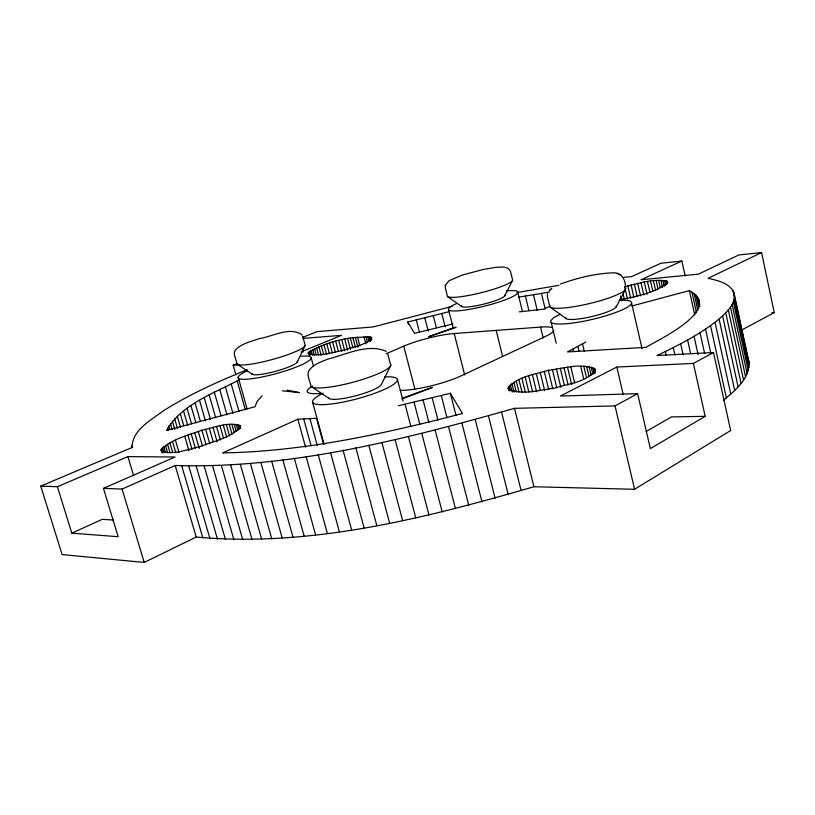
<?xml version="1.0" encoding="UTF-8"?>
<svg xmlns="http://www.w3.org/2000/svg" width="815" height="815" viewBox="0 0 815 815"><rect width="100%" height="100%" fill="white"/><g stroke="black" fill="none" stroke-linecap="round" stroke-linejoin="round"><path stroke-width="1.22" d="M585.771 342.086L567.485 351.917L645.908 347.363C658.489 339.519 723.282 309.934 689.378 290.629L631.778 306.022M723.496 400.318C734.926 390.568 749.912 378.69 748.954 362.043L733.928 292.646C729.527 282.866 717.516 280.523 708.103 278.302L761.577 252.548L774.25 312.573L740.743 330.544M733.928 292.646C736.658 303.689 726.338 312.41 719.085 319.042C700.421 334.272 678.712 345.163 657.094 355.513L713.502 352.528L730.668 430.503L634.579 489.285L533.927 486.749C424.788 518.289 310.678 547.497 196.221 537.044L144.214 562.452L62.103 554.567L40.75 486.127L132.091 447.486C132.01 430.137 150.643 420.459 162.755 411.249C189.233 394.328 218.104 381.563 247.128 369.704M161.095 449.615L161.299 451.133C173.768 455.391 187.674 449.208 200.062 446.569C213.754 441.16 230.584 438.032 240.598 426.846L240.507 426.092C228.516 420.988 214.111 427.824 201.886 430.208C188.01 435.475 171.731 438.867 161.095 449.615L162.165 453.232M547.486 293.583L547.395 296.599L549.575 305.686A39.14 6.561 -13.3 0 0 589.082 303.659A39.14 6.561 -13.3 0 0 625.462 287.715C625.675 278.842 620.989 271.843 611.678 272.893C594.166 273.738 576.918 278.078 560.476 284.038M508.183 388.022C517.26 376.235 534.823 374.584 548.312 370.336C562.432 368.777 583.143 361.85 595.408 369.755C587.289 382.327 568.35 383.6 554.954 388.042C540.06 389.876 522.221 395.713 508.346 388.918L508.183 388.022L508.794 390.487M239.243 379.892C213.632 393.462 181.816 404.097 166.545 430.412L255.054 406.746L257.031 401.551L262.155 395.744M297.261 362.115L304.902 345.957M308.355 352.559L308.111 353.669C319.572 356.95 332.652 352.345 344.195 350.104C353.384 346.782 365.079 345.509 371.823 338.031L371.65 337.542C350.389 335.576 326.744 341.465 308.355 352.559L309.007 354.973M390.701 365.517L381.491 384.283A27.537 5.226 -15 0 1 353.71 396.324A27.537 5.226 -15 0 1 328.343 397.435M504.709 295.947L512.401 280.676M616.221 306.878L625.451 289.417M549.718 290.323L551.847 288.398M549.127 291.006L550.645 289.213M693.392 363.429L705.189 416.333L650.35 448.607L637.646 393.645L560.445 396.049L616.812 367.045L693.392 363.429L713.502 352.528M646.152 431.471L671.529 416.913L705.189 416.333M40.75 486.127L57.407 486.728L71.802 533.173L118.144 536.708L103.464 488.379L122.087 489.051L175.205 465.508C290.619 468.971 404.281 439.387 514.52 408.335L615.04 405.901L637.646 393.645M685.15 275.867L681.86 261.024L641.008 279.759L698.424 274.146L738.808 254.973L761.577 252.548M71.802 533.173L102.262 519.328L113.642 520.031M323.535 444.032L316.495 418.278L297.852 419.246L222.709 452.906C304.005 451.571 384.059 433.774 462.451 413.49L450.379 393.299L398.392 405.748M550.533 306.053L543.625 309.15L519.298 311.86M103.464 488.379L175.021 457.011L127.935 456.604L57.407 486.728M386.3 353.7L403.741 346.171A37.429 6.5 -14.4 0 1 454.2 333.518L540.569 327.09A39.66 7.264 -13.8 0 1 551.949 327.518M301.03 351.917L341.546 335.352L303.139 338.398M235.881 374.869L233.161 365.232L237.654 363.429M302.956 337.278L317.086 331.613L373.26 326.937L452.06 306.379M401.836 399.075L432.398 387.39L402.457 398.087M455.045 327.182L428.731 336.707L456.135 327.365M619.634 299.828C635.945 296.202 655.443 293.563 667.852 282.041L667.556 281.501C653.508 277.956 638.481 283.661 624.677 286.737L627.53 299.146M408.417 324.452L407.775 322.007L449.034 311.676M452.957 323.932L414.54 333.325L407.775 322.007M516.965 292.575L558.917 285.301M518.401 297.231L549.31 292.096M681.86 261.024L661.026 263.235L631.309 276.703L623.954 277.283M771.734 312.756L774.25 312.573M233.161 365.232L239.447 364.835M321.864 393.472L316.801 393.665A39.517 7.213 -15 0 1 312.542 386.015M400.318 390.466L402.855 390.365A41.871 8.13 -14.4 0 0 461.351 375.756L545.337 336.493A39.66 7.264 -13.8 0 0 553.823 330.931M282.377 390.782L299.421 392.647L287.074 390.09M617.138 273.382L618.473 273.962M619.288 274.319L620.714 274.93M237.41 364.305L252.416 374.34M311.921 386.972L329.168 398.576M447.904 296.782L461.83 306.634M550.298 307.204L566.272 318.645M386.198 351.336C367.657 343.176 346.069 354.668 327.742 359.109C321.64 361.728 314.692 363.867 310.158 368.951C305.605 373.688 309.751 380.116 310.79 385.342A41.392 7.427 -14.9 0 0 353.822 382.021A41.392 7.427 -14.9 0 0 390.314 363.694L387.797 354.107M302.171 334.996C289.936 325.908 272.312 336.86 259.027 338.622C251.193 341.689 241.821 343.268 235.83 349.625C232.143 353.466 236.218 358.845 236.768 363.062A35.463 5.43 -15.3 0 0 272.098 359.568A35.463 5.43 -15.3 0 0 304.963 344.531L302.711 336.279M747.681 357.846L748.954 362.043M122.087 489.051L144.214 562.452M127.935 456.604L133.68 475.807M131.877 445.326L132.601 447.73M167.462 428.211L168.175 430.636M169.897 442.912L172.749 452.61M175.205 465.508L196.221 537.044M167.544 444.175L170.04 452.682M165.516 445.397L167.666 452.702M163.835 446.569L165.628 452.671M162.531 447.669L163.947 452.468M161.614 448.688L162.674 452.294M177.313 416.251L180.492 427.162M188.815 466.231L209.954 538.654M174.665 418.757L177.517 428.517M172.352 421.202L174.787 429.556M175.459 440.324L178.994 452.406M170.366 423.606L172.128 429.597M181.776 465.946L202.854 537.931M168.736 425.939L169.795 429.556M172.546 441.618L175.745 452.519M194.632 432.541L199.237 448.413M204.249 466.312L225.49 539.591M187.124 408.478L191.617 423.973M191.168 433.774L195.427 448.444M183.558 411.106L187.735 425.491M187.858 435.047L192.055 449.462M196.303 466.353L217.503 539.204M180.278 413.704L183.793 425.756M184.75 436.331L188.948 450.766M209.292 428.15L213.153 441.567M199.543 400.389L205.462 420.927M205.584 429.138L209.801 443.768M195.131 403.109L200.388 421.324M212.644 466.109L233.915 539.795M201.886 430.208L206.114 444.847M190.985 405.809L195.936 422.904M198.218 431.349L202.456 445.988M219.989 425.787L223.493 437.991M230.716 465.182L252.049 539.662M209.139 394.868L215.649 417.586M216.535 426.469L220.386 439.886M212.949 427.254L217.157 441.893M204.219 397.639L210.433 419.267M221.466 465.732L242.778 539.815M225.307 386.473L232.907 413.215M234.19 424.248L236.248 431.492M231.878 424.289L234.282 432.724M219.693 389.275L226.998 414.927M229.27 424.462L232.01 434.089M240.374 464.469L261.717 539.316M226.397 424.778L229.535 435.791M214.294 392.076L221.099 415.874M223.29 425.216L226.784 437.441M237.165 380.829L245.335 409.751M231.134 383.651L239.019 411.483M240.007 425.461L240.7 427.895M250.439 463.572L271.782 538.786M239.111 424.951L240.15 428.598M237.827 424.584L239.213 429.434M236.187 424.35L237.899 430.402M271.69 461.259L293.003 537.167M238.153 377.151L247.118 408.957M260.882 462.502L282.214 538.073M282.846 459.843L304.138 536.066M294.327 458.254L315.578 534.772M303.73 419.063L311.096 445.825M297.852 419.246L305.544 447.109M306.114 456.492L327.324 533.295M312.461 401.754L324.095 444.307M309.945 418.747L317.32 445.611M318.176 454.566L339.335 531.635M311.157 350.338L312.461 355.157M309.904 351.133L310.892 354.759M311.218 357.897L313.541 366.465M308.966 351.876L309.955 355.513M330.503 452.468L351.601 529.781M302.396 349.604L303.058 352.039M323.993 344.847L326.632 354.627M321.334 345.794L323.647 354.352M318.848 346.732L321.171 355.309M316.566 347.669L318.553 355.034M343.064 450.206L364.091 527.743M314.498 348.596L316.169 354.739M312.695 349.482L314.325 355.503M335.709 341.312L338.337 351.071M332.683 342.137L335.311 351.907M329.698 343.013L332.326 352.783M355.839 447.781L376.785 525.522M326.795 343.92L329.423 353.69M350.338 338.113L352.946 347.903M347.598 338.602L350.531 349.604M344.725 339.172L347.659 350.165M341.77 339.814L344.704 350.807M368.777 445.204L389.641 523.128M338.755 340.527L341.699 351.52M363.999 336.697L365.915 343.94M357.551 337.196L359.833 345.794M355.35 337.4L357.958 347.21M381.878 442.474L402.63 520.561M352.936 337.705L355.544 347.506M371.141 337.155L371.783 339.59M370.305 336.86L371.263 340.507M369.154 336.666L370.438 341.516M395.092 439.601L415.752 517.831M367.718 336.575L368.991 341.414M365.986 336.585L367.585 342.626M405.086 404.322L410.872 426.439M397.394 379.281L403.119 401.184M408.407 436.585L428.945 514.927M403.741 346.171L414.815 388.806M414.091 402.315L419.857 424.452M421.773 433.437L442.199 511.881M432.235 397.985L437.95 420.163M435.179 430.167L455.473 508.672M423.148 400.196L428.894 422.364M424.747 317.606L428.191 331.063M441.322 395.683L447.017 417.871M448.576 426.785L468.737 505.331M416.261 319.786L419.399 332.011M441.75 313.408L445.173 326.886M461.952 423.28L481.971 501.846M433.254 315.487L436.371 327.722M450.379 393.299L456.043 415.487M448.566 309.741L453.211 328.088M454.2 333.518L464.693 375.043M475.257 419.674L495.133 498.24M488.48 415.976L508.203 494.522M501.571 412.196L521.142 490.691M513.919 382.306L516.333 392.056M511.952 383.57L514.061 392.117M510.373 384.782L512.187 392.127M496.192 330.391L502.58 356.226M509.212 385.933L510.424 390.843M514.52 408.335L533.927 486.749M508.479 387.023L509.395 390.711M525.186 377.101L528.813 391.883M521.926 378.394L525.257 391.964M518.941 379.709L521.977 392.056M516.262 381.012L518.961 391.964M517.576 291.587L522.344 311.157M536.239 373.413L540.427 390.63M532.378 374.594L536.586 391.811M528.68 375.827L532.602 391.821M533.438 294.623L537.238 310.352M540.569 327.09L543.218 338.042M548.312 370.336L552.774 388.786M544.247 371.273L548.719 389.713M525.38 295.998L528.894 310.474M540.202 372.302L544.685 390.742M563.99 367.647L568.136 384.945M551.225 322.445L556.217 343.227M560.251 368.146L564.398 385.413M541.425 293.319L545.215 309.099M556.36 368.757L560.812 387.237M552.366 369.49L556.818 387.95M572.884 349.228L573.465 351.673M570.867 367.066L574.657 382.918M567.546 367.29L571.692 384.609M591.201 367.086L592.953 374.513M589.113 366.75L591.15 375.389M582.572 343.991L584.294 351.275M586.657 366.556L588.99 376.408M583.856 366.495L586.484 377.559M577.917 346.579L579.078 351.459M580.769 366.587L583.683 378.853M615.04 405.901L634.579 489.285M595.021 368.9L595.592 371.355M594.176 368.166L595.327 373.056M592.892 367.555L594.339 373.657M616.812 367.045L623.169 394.328M627.825 285.841L630.667 298.239M631.625 303.2L642.067 348.769M623.067 293.746L624.463 299.828M620.51 295.916L621.631 300.776M641.008 282.724L643.779 294.887M637.697 283.406L640.529 295.825M634.365 284.17L637.198 296.579M631.065 284.975L633.907 297.383M653.426 280.757L655.637 290.537M650.523 281.114L652.734 290.884M665.407 351.54L666.242 355.238M647.467 281.562L649.942 292.544M644.278 282.102L647.039 294.286M666.904 281.053L667.454 283.538M680.668 343.767L683.174 354.933M665.896 280.706L666.721 284.415M664.541 280.462L665.651 285.393M662.87 280.319L664.256 286.473M660.894 280.268L662.554 287.644M658.642 280.329L660.303 287.695M673.272 347.628L674.932 354.983M656.146 280.492L658.082 289.07M694.054 336.279L698.139 354.678M687.605 339.987L690.631 353.557M699.046 300.012L699.596 302.477M705.515 329.107L710.955 353.771M698.363 298.158L699.718 304.29M699.229 304.066L699.769 306.491M697.294 296.426L699.443 306.165M695.857 294.806L698.791 308.111M694.044 293.298L697.874 310.617M691.884 291.902L696.509 312.797M700.024 332.642L704.69 353.73M689.378 290.629L694.788 315.048M715.04 322.292L730.79 394.195M710.517 325.654L726.409 397.985M728.335 309.914L743.545 379.994M725.727 312.848L741.059 383.386M722.64 315.894L738.105 386.891M719.085 319.042L734.692 390.487M734.519 296.976L749.138 364.733M733.021 290.66L735.14 300.49M742.037 332.449L743.097 337.369M743.626 339.824L746.55 353.343M734.172 299.329L748.904 367.555M733.388 301.795L748.231 370.489M732.165 304.382L747.121 373.545M730.474 307.092L745.562 376.713M619.105 300.246A41.565 7.366 -13.3 0 1 605.29 315.945A41.565 7.366 -13.3 0 1 550.869 320.56L553.222 318.115A41.565 7.366 -13.3 0 1 560.19 314.295M384.649 376.938A43.949 8.344 -15 0 1 385.852 388.724A43.949 8.344 -15 0 1 326.234 404.495A43.949 8.344 -15 0 1 323.209 393.187M300.521 356.308A37.857 6.123 -15.3 0 1 310.036 359.863L306.409 362.38A37.857 6.123 -15.3 0 1 253.241 378.527A37.857 6.123 -15.3 0 1 247.526 370.662M506.492 290.863A35.809 5.542 -14 0 1 514.611 295.56A35.809 5.542 -14 0 1 478.089 307.652L469.185 309.405A35.809 5.542 -14 0 1 456.176 303.74M297.332 361.106A23.594 3.82 -15.3 0 1 275.511 371.314A23.594 3.82 -15.3 0 1 251.937 373.484M504.77 295.03A22.433 3.474 -14 0 1 483.927 304.077A22.433 3.474 -14 0 1 461.372 305.849M616.262 305.676A26.039 4.615 -13.3 0 1 592.087 316.495A26.039 4.615 -13.3 0 1 565.732 317.595M445.336 285.138L445.296 287.766L447.282 295.662A33.71 4.931 -14 0 0 481.095 292.728A33.71 4.931 -14 0 0 512.462 279.382L510.526 271.456L508.203 268.329L503.925 267.025L495.683 267.33L482.949 269.531L462.207 275.093L449.065 280.747L445.336 285.138"/></g></svg>
